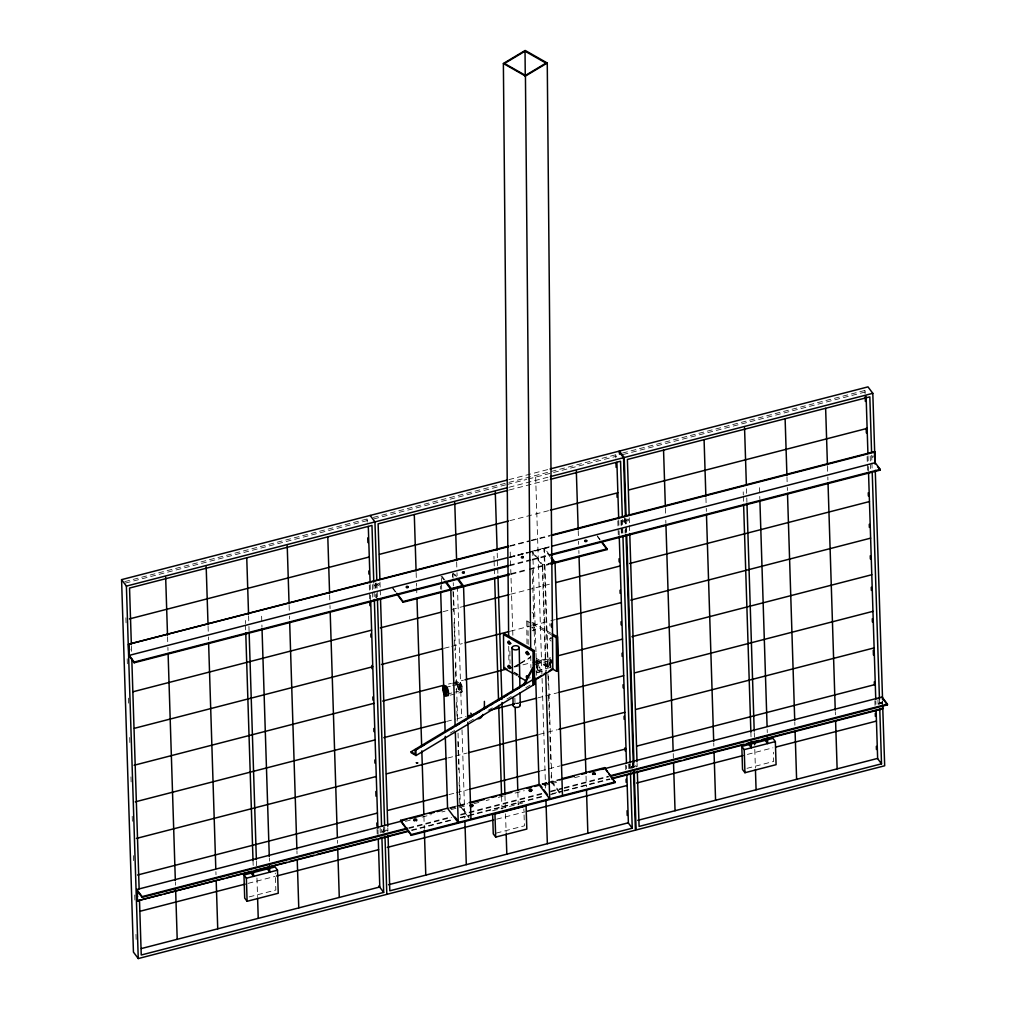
<?xml version="1.0" encoding="UTF-8"?>
<svg xmlns="http://www.w3.org/2000/svg" width="1009" height="1009" viewBox="0 0 1009 1009"><rect width="100%" height="100%" fill="white"/><g stroke="black" fill="none" stroke-linecap="round" stroke-linejoin="round"><path stroke-width="0.75" stroke-dasharray="5 3.75" d="M387.406 831.038L386.561 830.003L385.198 831.075M634.434 766.966L635.834 765.629L636.565 766.928M549.855 623.625L549.93 625.883M632.719 768.063L632.164 766.512L630.814 768.101M881.992 703.689L881.425 702.125L880.088 703.727M383.912 832.488C386.031 830.394 381.276 830.218 382.361 832.513M872.697 455.954L872.747 457.708M450.291 733.076L455.677 729.835M469.172 721.738L474.571 718.496M488.053 710.386L493.451 707.145M506.934 699.035L512.332 695.794M525.815 687.697L531.213 684.455M526.963 643.78L526.748 620.812L527.959 620.094L528.186 644.587M531.68 627.775L532.891 627.043M533.446 630.751L534.656 630.02A1.728 0.996 59.1 0 0 534.076 627.358A1.728 0.996 59.1 0 0 532.588 628.216A1.728 0.996 59.1 0 0 534.656 630.02M550.069 638.319L551.28 637.6M514.086 666.81L519.219 663.745M520.493 662.976L530.772 656.834M515.195 666.798L519.042 664.49M520.329 663.72L530.595 657.578M550.208 662.358L551.418 661.627M508.914 479.616L548.568 469.374M124.725 581.6L367.15 518.992L368.764 521.136M373.305 517.403L615.73 454.794L617.344 456.938M622.578 453.028L865.003 390.42L866.605 392.564M125.28 583.101L368.121 520.379M373.847 518.903L505.648 484.862M507.149 484.484L526.648 479.439M528.148 479.048L616.701 456.182M623.121 454.529L865.962 391.807M509.167 487.233L548.82 477.005M509.255 489.983L548.896 479.742M509.81 520.682L548.833 510.604M509.911 545.768L529.75 540.647M531.264 540.244L549.577 535.527M510.239 546.21L530.078 541.089M531.604 540.698L549.905 535.968M509.646 557.018L527.921 552.301M529.448 551.91L549.237 546.79M509.053 557.271L550.246 546.638M510.277 557.145L549.943 546.903M509.482 557.649L549.993 547.181M509.469 565.128L530.835 559.617M532.348 559.226L550.662 554.496M509.495 565.847L530.848 560.336M532.374 559.932L549.161 555.606M535.968 651.827L532.765 551.582L542.741 564.926L549.728 563.123M511.147 573.616L527.896 569.29M529.422 568.899L549.375 563.754M511.172 574.335L527.921 570.009M529.448 569.618L549.249 564.498M443.115 611.681L462.614 606.636M510.642 594.238L549.665 584.161M444.275 648.257L450.279 646.719M451.78 646.328L462.286 643.616M510.302 631.205L531.314 625.782M532.815 625.391L549.325 621.128M550.826 620.749L555.328 619.576M448.437 684.077L451.439 683.295M452.94 682.916L463.446 680.192M514.476 667.025L530.986 662.762M532.487 662.371L550.485 657.717M452.36 683.963L459.599 682.084M535.161 662.535L551.103 658.423A5.184 1.577 75.5 0 0 551.343 665.814M445.486 687.507L451.275 686.006M452.726 685.641L459.978 683.761M535.527 664.212L551.469 660.1M537.015 670.922L551.507 667.176M446.962 694.217L452.764 692.716M454.214 692.351L461.466 690.471A3.456 1.047 75.5 0 0 461.302 685.552A3.456 1.047 75.5 0 0 459.385 685.338A3.456 1.047 75.5 0 0 461.466 690.471M450.241 695.151L461.832 692.149A5.184 1.577 75.5 0 0 461.592 684.758A5.184 1.577 75.5 0 0 458.729 684.455A5.184 1.577 75.5 0 0 461.832 692.149M537.393 672.599L546.083 670.354M446.609 721.435L455.614 719.114M457.115 718.723L466.12 716.39M515.637 703.601L518.639 702.832M538.15 697.787L542.653 696.626M545.655 695.857L557.662 692.754M447.769 758.024L453.773 756.473M455.273 756.082L467.281 752.979M539.311 734.375L557.321 729.721M448.942 794.6L454.945 793.061M456.446 792.67L468.453 789.568M540.483 770.964L559.995 765.919M450.846 807.364L467.596 803.038M542.224 783.766L546.79 782.58M548.316 782.189L560.5 779.036M447.58 808.386L454.668 806.557M456.081 806.191L460.331 805.094L469.21 816.949M541.909 783.98L547.584 782.517M542.993 784.233L547.181 783.148M450.102 808.259L467.621 803.744M542.249 784.472L546.815 783.287M548.341 782.896L560.525 779.755M450.758 808.423L467.52 804.097M543.725 784.422L549.829 782.845M551.343 782.442L560.5 780.083M405.391 821.389L411.483 819.825M422.153 817.063L431.297 814.704M441.967 811.942L445.019 811.16M451.111 809.584L467.873 805.258M473.978 803.681L480.07 802.105M486.161 800.528L489.214 799.746M498.358 797.387L504.45 795.811M515.12 793.049L524.264 790.69M544.078 785.57L550.182 783.993M551.709 783.602L559.327 781.634M574.562 777.699L582.193 775.732M408.822 827.746L449.976 817.126M460.646 814.364L542.956 793.112M550.573 791.144L562.77 787.991M564.296 787.6L608.49 776.186M408.847 828.465L451.527 817.441M460.672 815.083L542.981 793.818M550.599 791.851L562.795 788.71M564.308 788.306L608.515 776.892M411.495 830.041L452.637 819.422M460.268 817.454L544.091 795.798M551.709 793.831L562.379 791.081M563.905 790.678L609.625 778.872M411.823 830.495L452.978 819.863M460.596 817.895L544.419 796.24M550.523 794.676L562.719 791.523M564.233 791.132L609.966 779.314M492.543 810.782L523.671 802.748M248.05 883.38L275.066 876.405M496.63 819.182L525.147 811.816M747.392 754.417L772.907 747.82M249.147 896.925L275.835 890.026L275.293 873.1M496.239 833.106L524.415 825.829L523.873 808.903M746.988 768.341L773.676 761.454L773.386 752.222M532.096 612.413C533.736 612.93 534.568 617.344 532.298 616.89M531.983 622.376L550.788 633.072M526.748 620.812L530.772 623.108M532.121 623.877L550.914 634.56M536.321 658.36L551.091 666.76M536.46 659.848L551.229 668.248M535.956 659.785L551.532 668.639M535.842 660.554L550.271 668.765M513.985 672.108L517.92 674.34M514.426 672.826L518.449 675.122M514.136 672.839L518.033 675.046M514.552 674.315L517.239 675.841M551.28 659.848C549.098 658.94 549.703 663.304 551.191 663.884M597.341 535.792L600.002 539.348M597.366 536.498L600.027 540.055M549.716 555.164L544.393 548.038L548.24 668.652M550.283 557.195L543.927 548.694L547.723 667.731M532.525 552.528L542.287 565.582L545.629 670.518M454.668 574.083L456.446 576.454M453.344 573.579L455.147 576M442.182 576.467L444.893 580.099M441.034 576.189L443.695 579.759M559.818 792.103L551.835 781.42L548.442 674.907M559.528 792.998L551.368 782.076L551.166 775.807M393.258 588.499L395.919 592.056M392.4 588.02L395.049 591.577M468.945 817.883L459.864 805.737L459.12 782.252M882.547 701.23L882.724 704.484M882.232 701.293L882.32 704.143M871.675 455.135L871.877 461.428M871.927 463.005L872.129 469.311M879.457 699.25L879.608 703.979M870.187 456.018L870.59 468.592M877.956 699.603L878.107 704.32M868.005 455.828L868.194 461.933M868.345 466.499L868.484 471.077M875.825 701.268L875.926 704.307M865.003 390.42L865.104 393.56M867.109 456.56L867.563 470.736M874.891 700.675L875.03 705.405M827.481 466.297L827.683 472.401M827.821 476.967L827.922 480.019M835.301 711.723L835.402 714.776M786.97 476.765L787.159 482.857M787.297 487.435L787.398 490.488M794.789 722.192L794.878 725.244M759.474 487.662L759.827 498.66M767.181 729.457L767.281 732.597M746.496 488.747L746.635 493.325M746.786 497.904L746.925 502.469M754.265 732.66L754.417 737.226M754.795 749.422L755.388 768.026M743.217 491.862L743.318 495.003M743.368 496.579L743.507 501.284M750.873 732.08L751.024 736.797M705.922 497.689L706.123 503.794M706.262 508.359L706.363 511.412M713.741 743.116L713.842 746.168M665.41 508.158L665.599 514.249M665.801 520.354L665.89 523.406M673.23 753.584L673.369 758.163M629.25 517.743L629.452 524.049M629.502 525.626L629.704 531.92M637.083 763.435L637.183 766.588M626.185 518.815L626.627 532.954M633.942 762.4L634.093 767.117M625.492 518.992L625.895 531.566M633.261 762.577L633.4 767.294M625.151 518.55L625.353 524.655M625.492 529.221L625.593 532.273M632.933 762.451L633.122 768.555M624.634 517.592L624.836 523.898M625.038 530.192L625.139 533.345M632.454 763.283L632.605 768.013M622.414 519.509L622.856 533.685M630.184 763.624L630.335 768.354M621.607 520.228L622.011 532.79M629.376 763.813L629.528 768.517M620.926 520.404L621.128 526.685M621.178 528.262L621.38 534.543M628.683 763.99L628.834 768.694M618.731 520.215L618.984 527.833M619.072 530.885L619.223 535.451M626.551 765.642L626.652 768.694M615.73 454.794L615.831 457.947M617.836 520.934L618.29 535.111M625.618 765.049L625.769 769.779M586.986 540.433L586.998 541.152M584.413 540.685L584.438 541.404M578.22 530.671L578.409 536.775M578.561 541.341L578.649 544.393M578.851 550.498L578.952 553.537M586.04 776.11L586.38 786.78M547.925 673.999L548.278 684.96M548.619 695.933L549.514 724.121M549.918 736.646L550.763 763.283M542.741 564.926L546.146 671.439M535.653 477.118L542.022 676.812M542.073 678.338L545.566 788.092M536.019 653.391L536.712 675.311M532.247 570.135L534.732 648.446M523.595 556.791L523.621 557.51M521.035 557.044L521.048 557.763M510.213 552.049L512.862 635.254M514.855 698.064L515.006 702.769M517.857 792.267L518.26 804.829M497.223 553.134L497.374 557.7M497.475 560.752L497.664 566.844M497.714 568.37L497.904 574.474M504.954 795.508L505.345 807.704M505.534 813.796L506.127 832.4M493.943 556.249L494.044 559.39M494.095 560.954L494.296 567.235M494.347 568.799L494.549 575.08M501.599 796.467L502.003 809.029M464.607 572.04L464.632 572.759M462.046 572.292L462.059 573.011M456.661 562.063L456.85 568.168M457.001 572.746L457.102 575.786M457.443 586.456L461.618 717.563M462.008 729.759L464.821 818.173M452.953 573.276L453.205 581.108M453.255 582.672L453.344 585.813M453.546 592.069L457.695 722.078M458.036 733.038L460.331 805.094M452.486 573.932L452.587 577.06M453.028 591.16L453.684 611.517M454.025 622.49L454.933 650.679M455.324 663.216L456.169 689.841M456.572 702.365L457.178 721.158M457.821 741.527L458.717 769.716M441.374 578.384L441.526 583.076M441.576 584.64L441.715 589.344M440.492 585.977L440.592 589.105M416.137 572.532L416.339 578.636M416.477 583.202L416.578 586.254M416.629 587.78L416.868 595.398M423.919 816.445L424.297 828.629M408.405 586.557L408.431 587.276M405.832 586.809L405.858 587.515M379.977 582.117L380.179 588.424M380.229 590L380.431 596.294M387.809 827.809L387.91 830.962M376.912 583.189L377.366 597.328M384.681 826.775L384.833 831.492M375.89 582.925L376.092 589.029M376.231 593.595L376.382 598.173M383.66 826.838L383.861 832.929M375.411 583.555L375.562 588.272M375.764 594.578L375.865 597.719M383.243 829.247L383.344 832.387M373.834 583.707L374.036 590.013M374.087 591.589L374.289 597.883M381.654 829.398L381.755 832.551M372.346 584.602L372.548 590.883M372.598 592.46L372.75 597.177M380.116 828.187L380.254 832.904M370.164 584.413L370.404 592.031M370.505 595.083L370.644 599.649M377.984 829.839L378.123 834.418M367.15 518.992L367.251 522.145M369.269 585.144L369.71 599.308M377.038 829.259L377.189 833.976M329.64 594.869L329.829 600.973M329.981 605.551L330.082 608.591M337.46 840.308L337.561 843.347M289.116 605.337L289.318 611.441M289.457 616.007L289.558 619.059M296.936 850.764L297.037 853.816M261.634 616.247L261.974 627.232M269.34 858.028L269.441 861.169M248.605 615.805L248.794 621.897M248.946 626.475L249.084 631.054M256.425 861.232L256.563 865.81M256.954 878.007L257.547 896.597M245.364 620.447L245.464 623.587M245.515 625.151L245.666 629.868M253.019 860.664L253.171 865.369M208.081 626.274L208.321 633.892M208.422 636.944L208.522 639.983M215.901 871.7L216.002 874.753M167.557 636.729L167.759 642.834M167.898 647.4L167.998 650.452M175.389 882.169L175.478 885.208M131.41 646.328L131.611 652.621M125.885 617.823L126.138 625.706M127.184 658.776L127.386 665.07M128.446 698.152L128.648 704.446M129.694 737.516L129.896 743.822M130.956 776.892L131.157 783.198M132.204 816.268L132.406 822.562M133.465 855.645L133.718 863.515M134.714 895.021L134.966 902.891M135.975 934.384L136.228 942.267M530.759 655.648L530.911 667.63M509.886 650.969L509.999 663.569M508.725 646.252L508.889 663.581M532.235 627.724A1.728 0.996 59.1 0 1 533.786 629.957A1.728 0.996 59.1 0 1 532.26 630.436M551.154 641.056A1.564 0.895 59.1 0 1 549.754 639.038A1.564 0.895 59.1 0 1 551.141 638.609M551.091 665.246A1.728 0.996 59.1 0 1 549.855 663.14A1.728 0.996 59.1 0 1 551.065 662.446M551.116 639.025A1.564 0.895 59.1 0 1 551.103 637.764M551.217 661.816A1.728 0.996 59.1 0 0 551.229 663.216A3.456 1.047 75.5 0 1 551.217 660.176M529.99 677.354A1.728 0.996 59.1 0 1 529.637 678.136M536.183 664.729A3.456 1.047 75.5 0 1 537.608 669.711A3.456 1.047 75.5 0 1 536.019 669.862M536.132 663.304A5.184 1.577 75.5 0 1 538.264 670.771A5.184 1.577 75.5 0 1 535.893 670.998M551.002 668.072A5.184 1.577 75.5 0 1 548.871 660.592A5.184 1.577 75.5 0 1 551.255 660.365M551.292 667.012A3.456 1.047 75.5 0 1 549.539 662.018A3.456 1.047 75.5 0 1 551.116 661.513M631.394 768A1.299 0.996 -36.8 0 1 632.202 766.474A1.299 0.996 -36.8 0 1 633.702 766.853A1.299 0.996 -36.8 0 0 631.634 768.126M881.008 703.803A1.299 0.996 -36.8 0 0 880.605 702.478A1.299 0.996 -36.8 0 0 879.003 703.084A1.299 0.996 -36.8 0 0 879.116 704.509A1.299 0.996 -36.8 0 1 880.201 702.844A1.299 0.996 -36.8 0 1 881.399 703.891M631.445 768.063A1.299 0.996 -36.8 0 1 632.252 766.537A1.299 0.996 -36.8 0 1 633.74 766.916M515.864 703.298A3.582 2.106 -1.1 0 1 518.563 703.538M374.352 585.283C376.117 588.764 377.366 581.663 374.352 585.283M377.416 584.488C379.182 587.97 380.443 580.869 377.416 584.488M622.919 521.085C624.697 524.554 625.946 517.466 622.919 521.085M626.677 520.114C628.443 523.595 629.704 516.494 626.677 520.114M406.337 587.288A1.299 0.732 -1.8 0 0 408.405 586.746A1.299 0.732 -1.8 0 0 406.627 586.015A1.299 0.732 -1.8 0 0 406.337 587.288M462.538 572.771A1.299 0.732 -1.8 0 0 464.607 572.229A1.299 0.732 -1.8 0 0 462.828 571.498A1.299 0.732 -1.8 0 0 462.538 572.771M521.527 557.523A1.299 0.732 -1.8 0 0 523.595 556.993A1.299 0.732 -1.8 0 0 521.817 556.249A1.299 0.732 -1.8 0 0 521.527 557.523M584.905 541.165A1.299 0.732 -1.8 0 0 586.986 540.635A1.299 0.732 -1.8 0 0 585.195 539.891A1.299 0.732 -1.8 0 0 584.905 541.165M406.362 587.995A1.299 0.732 -1.8 0 0 408.431 587.465A1.299 0.732 -1.8 0 0 406.652 586.733A1.299 0.732 -1.8 0 0 406.362 587.995M462.563 573.478A1.299 0.732 -1.8 0 0 464.632 572.948A1.299 0.732 -1.8 0 0 462.854 572.217A1.299 0.732 -1.8 0 0 462.563 573.478M521.552 558.229A1.299 0.732 -1.8 0 0 523.621 557.7A1.299 0.732 -1.8 0 0 521.842 556.968A1.299 0.732 -1.8 0 0 521.552 558.229M584.93 541.871A1.299 0.732 -1.8 0 0 586.998 541.341A1.299 0.732 -1.8 0 0 585.22 540.61A1.299 0.732 -1.8 0 0 584.93 541.871M536.12 664.426A5.184 1.577 75.5 0 0 539.222 672.133A5.184 1.577 75.5 0 0 538.995 664.729A5.184 1.577 75.5 0 0 536.12 664.426M536.775 665.322A3.456 1.047 75.5 0 0 538.856 670.455A3.456 1.047 75.5 0 0 538.692 665.524A3.456 1.047 75.5 0 0 536.775 665.322M457.367 684.796A5.184 1.577 75.5 0 0 460.482 692.502A5.184 1.577 75.5 0 0 460.243 685.111A5.184 1.577 75.5 0 0 457.367 684.796M458.036 685.691A3.456 1.047 75.5 0 0 460.117 690.824A3.456 1.047 75.5 0 0 459.953 685.893A3.456 1.047 75.5 0 0 458.036 685.691"/><path stroke-width="1.5" d="M874.286 456.938L874.248 455.929M533.193 668.16L524.289 684.821L523.684 684.468L532.588 667.807L533.357 685.01L416.011 755.527L411.13 752.701L411.104 751.781L525.752 682.879M129.114 648.169L129.669 649.72M551.444 626.98L551.343 624.041M415.166 750.267L417.865 748.653M420.564 747.026L424.612 744.592M450.241 729.192L452.94 727.577M455.639 725.95L459.675 723.529M463.724 721.094L466.423 719.467M470.471 717.033L473.171 715.419M475.87 713.792L479.918 711.37M483.954 708.936L486.653 707.309M490.702 704.875L493.401 703.26M496.1 701.633L500.149 699.212M504.185 696.778L506.884 695.151M510.932 692.716L513.631 691.102M516.331 689.475L520.379 687.053M416.011 755.527L415.91 749.952L533.256 679.435L532.475 678.981M508.65 636.805L503.377 63.491L525.197 50.45L547.256 62.999L552.818 669.383L534.858 680.129M525.033 51.194L504.487 63.479L525.475 75.41L546.02 63.126L525.033 51.194L525.26 76.394M530.696 649.355L525.437 76.041L547.256 62.999M513.215 673.545L503.806 668.21L503.504 634.522L504.714 633.791L534.253 650.591L534.568 684.279L533.357 685.01L533.042 651.322L534.253 650.591M503.806 668.21L505.03 667.479M552.566 669.017L556.602 671.313L556.287 637.625L557.498 636.893L552.125 633.841M534.896 679.498L541.316 675.652M543.876 674.126L546.449 672.587M549.022 671.048L551.582 669.509M556.602 671.313L557.813 670.581L557.498 636.893M137.691 894.239L136.593 895.551L137.754 896.257M633.551 771.999L635.405 830.155L138.258 958.55L133.44 952.105L121.572 579.645L507.401 480.007M550.094 468.971L618.719 451.25L623.537 457.695L625.391 515.851M619.513 454.214L619.412 451.073L867.992 386.876L872.81 393.321L875.055 464.039M121.572 579.645L126.39 586.103L507.641 487.637M550.334 476.601L623.537 457.695M619.412 451.073L624.23 457.518L872.81 393.321M507.729 490.374L378.123 523.848L379.888 578.977M550.422 479.351L620.548 461.239L622.313 516.356M129.417 618.921L369.281 556.968M379.485 554.332L508.309 521.06M550.334 510.213L617.861 492.77M628.758 489.958L867.122 428.396M507.968 566.238L134.197 662.774L128.875 655.648L128.509 644.272L508.385 546.159M551.103 535.123L874.526 451.591L875.194 462.715L880.189 469.387L880.214 470.106L550.687 555.202M128.509 644.272L508.713 546.601M551.431 535.577L874.853 452.045M128.849 644.713L129.19 655.383L507.527 557.674M551.772 546.247L875.194 462.715M129.19 655.383L134.172 662.055L507.943 565.532M550.662 554.496L880.189 469.387M551.116 562.77L553.903 562.051L551.191 558.406M396.802 593.242L403.02 601.553L509.621 574.02M550.75 563.388L607.103 548.846L607.128 549.552L550.775 564.107M445.461 582.13L450.783 589.243L463.547 585.952L467.735 717.525M397.71 595.146L403.032 602.259L509.646 574.726M133.238 691.707L371.615 630.146M380.33 627.888L441.614 612.059M464.115 606.245L509.141 594.629M555.669 582.609L620.194 565.948M629.591 563.514L869.455 501.561M134.411 728.296L372.788 666.722M381.49 664.477L442.774 648.648M465.288 642.834L508.801 631.596M556.829 619.198L621.355 602.524M630.764 600.103L870.628 538.15M134.083 765.263L373.948 703.311M382.663 701.066L443.935 685.237M464.947 679.814L506.972 668.954M557.99 655.774L622.528 639.113M631.924 636.692L871.789 574.739M135.256 801.852L375.108 739.9M383.824 737.655L445.108 721.826M467.621 716.012L475.125 714.069M490.134 710.197L514.136 703.992M520.139 702.441L536.649 698.178M559.163 692.363L623.688 675.702M634.585 672.889L872.962 611.328M136.417 838.429L376.281 776.489M386.485 773.853L446.268 758.402M468.781 752.6L537.81 734.766M558.822 729.343L624.861 712.291M635.746 709.466L874.122 647.904M137.577 875.017L377.442 813.065M387.645 810.441L447.441 794.991M469.954 789.177L538.983 771.355M561.496 765.541L626.021 748.867M636.919 746.055L875.282 684.493M562.026 778.645L604.668 767.635L615.339 782.58L411.256 835.301L400.611 821.049L400.586 820.342L447.794 808.146M469.122 802.647L539.184 784.548M400.611 821.049L406.703 819.485M409.742 818.69L421.926 815.549M429.544 813.582L434.11 812.396M437.162 811.614L441.728 810.429M472.187 802.571L484.37 799.418M491.988 797.451L496.554 796.278M499.606 795.483L511.79 792.342M527.013 788.407L531.592 787.222M534.631 786.44L539.21 785.254M562.051 779.364L574.235 776.211M581.852 774.244L586.418 773.071M589.458 772.276L603.168 768.744M408.771 831.277L137.148 900.898L136.783 889.522L401.986 821.023M601.641 769.463L882.093 697.03L887.416 704.143L887.428 704.862L611.568 776.11M136.783 889.522L142.105 896.635L407.308 828.149M610.016 775.795L887.416 704.143M137.476 901.352L137.136 890.67L142.118 897.354L407.321 828.856M137.148 900.898L161.528 894.605M164.581 893.81L224.023 878.461M227.063 877.679L251.455 871.385M254.508 870.59L286.506 862.329M289.558 861.535L313.938 855.241M316.99 854.446L376.433 839.097M379.485 838.315L408.443 830.836M612.677 778.09L681.264 760.37M684.316 759.588L743.759 744.238M746.799 743.444L758.995 740.291M762.047 739.509L880.933 708.81M611.492 778.923L882.787 708.86L882.358 705.568M243.964 874.992L275.091 866.945L277.5 870.174L278.244 893.255L247.104 901.289L244.695 898.073L243.964 874.992L246.373 878.208L247.104 901.289M741.804 746.408L772.944 738.374L775.353 741.59L776.085 764.671L744.945 772.717L742.536 769.489L741.804 746.408L744.213 749.637L744.945 772.717M400.586 820.342L411.231 834.582L615.313 781.874M246.373 878.208L277.5 870.174M744.213 749.637L775.353 741.59M140.238 911.215L245.048 884.149M276.567 876.014L378.615 849.654M387.33 847.409L493.628 819.951M526.635 811.425L627.194 785.456M636.591 783.034L742.889 755.577M775.908 747.051L876.455 721.082M495.684 837.092L526.824 829.057L526.08 805.977L494.952 814.011L495.684 837.092L493.275 833.875L492.632 813.859M141.424 948.536L379.8 886.974L378.274 838.984M388.515 884.729L628.38 822.776L626.854 774.786M637.776 820.342L877.641 758.402L876.115 710.412M381.906 837.281L383.672 892.397L141.247 955.006L139.482 899.889M630.486 773.083L632.239 828.2L389.815 890.808L388.061 835.692M879.76 708.696L881.513 763.826L639.088 826.434L637.322 771.305M503.377 63.491L525.437 76.041M552.264 635.329L556.287 637.625M503.504 634.522L533.042 651.322M518.588 676.61L526.635 681.189M533.256 679.435L532.613 673.444M415.91 749.952L415.14 749.498L415.216 754.152L411.104 751.781M877.553 466.536L880.214 470.106M882.446 698.19L887.428 704.862M877.489 758.453L881.513 763.826M765.226 740.366L767.635 743.583L767.433 737.302M601.78 541.719L607.103 548.846M601.805 542.426L607.128 549.552M748.955 744.566L751.364 747.783L751.163 741.501M551.494 557.536L555.038 562.29L562.48 795.66M607.355 771.91L604.668 767.635M609.133 774.281L614.456 781.395M458.225 578.838L463.547 585.952M456.963 578.434L462.412 585.712L451.25 588.6L445.801 581.31M628.229 822.827L632.239 828.2M370.139 515.448L374.957 521.905L376.811 580.049M540.206 784.952L542.022 787.386M543.838 789.807L547.458 794.663M455.059 817.113L458.691 821.969M378.854 885.952L383.672 892.397M267.372 868.938L269.781 872.167L269.58 865.886M251.115 873.138L253.524 876.367L253.373 871.65M875.257 470.333L882.572 699.767M882.686 705.808L884.679 765.768L636.099 829.978L634.245 771.822M874.526 451.591L874.891 462.98M871.574 451.982L869.821 396.865L627.396 459.473L629.149 514.59M872.23 472.464L879.457 699.25M866.113 396.386L867.904 452.789M868.535 472.603L875.774 699.741M865.205 396.714L865.356 401.443M866.201 428.207L866.353 432.937M868.257 492.783L868.358 495.936M869.266 524.289L869.367 527.43M870.262 555.782L870.363 558.936M871.271 587.276L871.372 590.429M872.28 618.782L872.381 621.935M873.277 650.275L873.428 655.005M874.286 681.781L874.387 684.922M875.282 713.275L875.383 716.428M876.342 746.345L876.443 749.498M825.639 408.368L827.43 464.771M828.023 483.071L835.25 710.197M835.591 720.867L837.129 768.858M785.116 418.836L786.919 475.239M787.499 493.527L794.739 720.666M795.079 731.336L796.606 779.326M759.878 500.224L767.08 726.316M744.554 427.778L746.345 484.181M746.975 503.996L754.215 731.134M754.555 741.804L754.656 744.856M755.438 769.577L756.082 789.795M743.608 504.424L750.873 732.08M704.08 439.76L705.871 496.163M706.464 514.464L713.704 741.602M714.044 752.273L715.57 800.251M663.556 450.228L665.36 506.632M665.94 524.92L673.129 750.532M673.52 762.728L675.046 810.719M629.755 533.496L637.032 761.858M624.23 457.518L626.084 515.662M626.677 534.53L633.942 762.4M625.996 534.707L633.261 762.577M622.957 536.838L630.133 762.047M616.89 462.286L618.694 518.689M619.274 536.977L626.463 762.59M615.982 462.664L616.133 467.394M616.991 494.17L617.092 497.311M619.047 558.734L619.148 561.887M620.043 590.24L620.144 593.38M621.052 621.733L621.153 624.886M622.061 653.239L622.162 656.38M623.058 684.733L623.158 687.886M624.067 716.226L624.167 719.379M625.063 747.732L625.164 750.885M626.072 779.225L626.173 782.379M627.081 810.731L627.22 815.449M576.328 471.228L578.17 529.145M579.04 556.59L585.939 773.058M586.481 789.82L587.856 833.245M545.68 672.082L549.728 798.951L539.083 784.712L535.691 678.212M545.957 800.288L547.345 843.701M515.158 707.486L517.819 790.69M495.28 492.152L497.134 550.082M497.954 576L501.889 699.477M501.99 702.516L504.904 793.982M506.177 833.951L506.821 854.169M494.65 578.22L498.496 699.123M498.698 705.405L501.549 794.89M467.886 722.217L470.976 819.333M454.769 502.621L456.61 560.55M464.922 821.212L466.297 864.637M450.783 589.243L455.135 725.509M455.324 731.777L458.225 822.625L447.58 808.386L445.284 736.33M440.693 592.233L443.683 686.208M443.834 690.913L445.133 731.639M414.295 514.603L416.086 571.006M416.969 598.451L421.674 746.319M421.825 750.885L423.868 814.919M424.348 830.155L425.785 875.093M411.231 834.582L411.256 835.301M403.02 601.553L403.032 602.259M380.532 599.447L387.759 826.232M377.416 598.905L384.631 825.198M384.984 836.209L386.825 894.352M373.784 582.143L371.968 525.437L129.543 588.045L131.359 644.751M374.339 599.46L381.566 826.257M368.31 526.484L370.114 582.887M370.694 601.175L377.934 828.313M367.755 537.885L367.907 542.615M368.815 570.968L368.916 574.108M369.811 602.461L369.912 605.614M370.82 633.967L370.921 637.108M371.817 665.461L371.917 668.614M372.826 696.954L372.926 700.107M373.834 728.46L373.935 731.613M374.831 759.954L374.932 763.107M375.84 791.46L375.991 796.177M376.836 822.953L376.937 826.106M327.799 536.952L329.59 593.355M330.17 611.643L337.359 837.256M337.75 849.452L339.276 897.442M287.224 545.882L289.066 603.811M289.659 622.112L296.898 849.25M297.239 859.92L298.765 907.898M262.025 628.809L269.289 856.464M246.751 557.876L248.555 614.279M249.135 632.567L256.374 859.706M257.598 898.149L258.241 918.367M245.767 633.009L253.019 860.664M206.189 566.818L208.031 624.748M208.611 643.036L215.8 868.648M216.191 880.844L217.73 928.835M165.665 577.287L167.519 635.203M168.099 653.504L175.339 880.643M175.629 889.787L177.206 939.303M142.105 896.635L142.118 897.354M134.172 662.055L134.197 662.774M131.801 658.927L139.128 888.866M126.39 586.103L138.258 958.55M519.206 647.816A3.582 2.106 -1.1 0 1 513.72 649.607A3.582 2.106 -1.1 0 1 513.934 645.949A3.582 2.106 -1.1 0 1 519.206 647.816L519.912 686.713M520.026 692.931L520.253 705.379M512.042 647.765L512.837 691.316M512.95 697.547L513.089 705.316M472.641 715.406A38.039 11.54 75.5 0 1 470.736 713.123M484.383 701.381A38.039 11.54 75.5 0 1 484.143 708.822M482.92 714.422A38.039 11.54 75.5 0 1 477.925 718.723M529.17 654.046A1.728 0.996 59.1 0 1 527.795 653.164A1.728 0.996 59.1 0 1 527.341 651.436M527.24 678.553A1.728 0.996 59.1 0 1 526.408 676.194A1.728 0.996 59.1 0 1 528.148 676.509M528.161 677.518A1.728 0.996 59.1 0 1 527.568 675.614M511.033 643.414A1.564 0.895 59.1 0 1 509.696 642.847A1.564 0.895 59.1 0 1 509.167 641.131M511.084 667.807A1.728 0.996 59.1 0 1 509.23 665.549M414.333 820.897A1.299 0.732 -1.8 0 1 414.485 819.913A1.299 0.732 -1.8 0 1 416.238 819.863A1.299 0.732 -1.8 0 1 416.389 820.859M472.767 806.166A1.299 0.732 -1.8 0 1 470.774 806.519A1.299 0.732 -1.8 0 1 470.774 805.346A1.299 0.732 -1.8 0 1 472.754 805.611M531.339 791.233A1.299 0.732 -1.8 0 1 529.41 791.031A1.299 0.732 -1.8 0 1 530.154 789.971A1.299 0.732 -1.8 0 1 531.831 790.539M592.649 774.433A1.299 0.732 -1.8 0 1 593.935 773.575A1.299 0.732 -1.8 0 1 595.222 774.382M444.818 686.322A5.184 1.577 75.5 0 1 448.11 690.282A5.184 1.577 75.5 0 1 447.264 695.579M446.356 693.057A3.456 1.047 75.5 0 1 445.41 687.797M446.52 687.924A3.456 1.047 75.5 0 1 446.873 688.479M447.492 690.005A3.456 1.047 75.5 0 1 447.946 692.54M520.165 704.824A3.582 2.106 -1.1 0 1 515.637 707.385A3.582 2.106 -1.1 0 1 514.224 703.828M416.351 762.804L417.865 762.905L416.427 762.69M526.143 652.886A1.728 0.996 59.1 0 0 528.199 654.69A1.728 0.996 59.1 0 0 527.631 652.028A1.728 0.996 59.1 0 0 526.143 652.886M507.956 642.506A1.564 0.895 59.1 0 0 509.822 644.133A1.564 0.895 59.1 0 0 509.305 641.737A1.564 0.895 59.1 0 0 507.956 642.506M508.069 666.659A1.728 0.996 59.1 0 0 510.125 668.462A1.728 0.996 59.1 0 0 509.558 665.801A1.728 0.996 59.1 0 0 508.069 666.659M414.548 820.317A1.299 0.732 -1.8 0 0 416.616 819.787A1.299 0.732 -1.8 0 0 414.838 819.056A1.299 0.732 -1.8 0 0 414.548 820.317M470.749 805.8A1.299 0.732 -1.8 0 0 472.83 805.27A1.299 0.732 -1.8 0 0 471.039 804.539A1.299 0.732 -1.8 0 0 470.749 805.8M529.738 790.551A1.299 0.732 -1.8 0 0 531.819 790.022A1.299 0.732 -1.8 0 0 530.028 789.29A1.299 0.732 -1.8 0 0 529.738 790.551M593.128 774.206A1.299 0.732 -1.8 0 0 595.196 773.663A1.299 0.732 -1.8 0 0 593.418 772.932A1.299 0.732 -1.8 0 0 593.128 774.206M443.443 689.462A3.456 1.047 75.5 0 0 445.524 694.596A3.456 1.047 75.5 0 0 445.36 689.664A3.456 1.047 75.5 0 0 443.443 689.462M442.774 688.567A5.184 1.577 75.5 0 0 445.89 696.273A5.184 1.577 75.5 0 0 445.65 688.882A5.184 1.577 75.5 0 0 442.774 688.567"/></g></svg>
